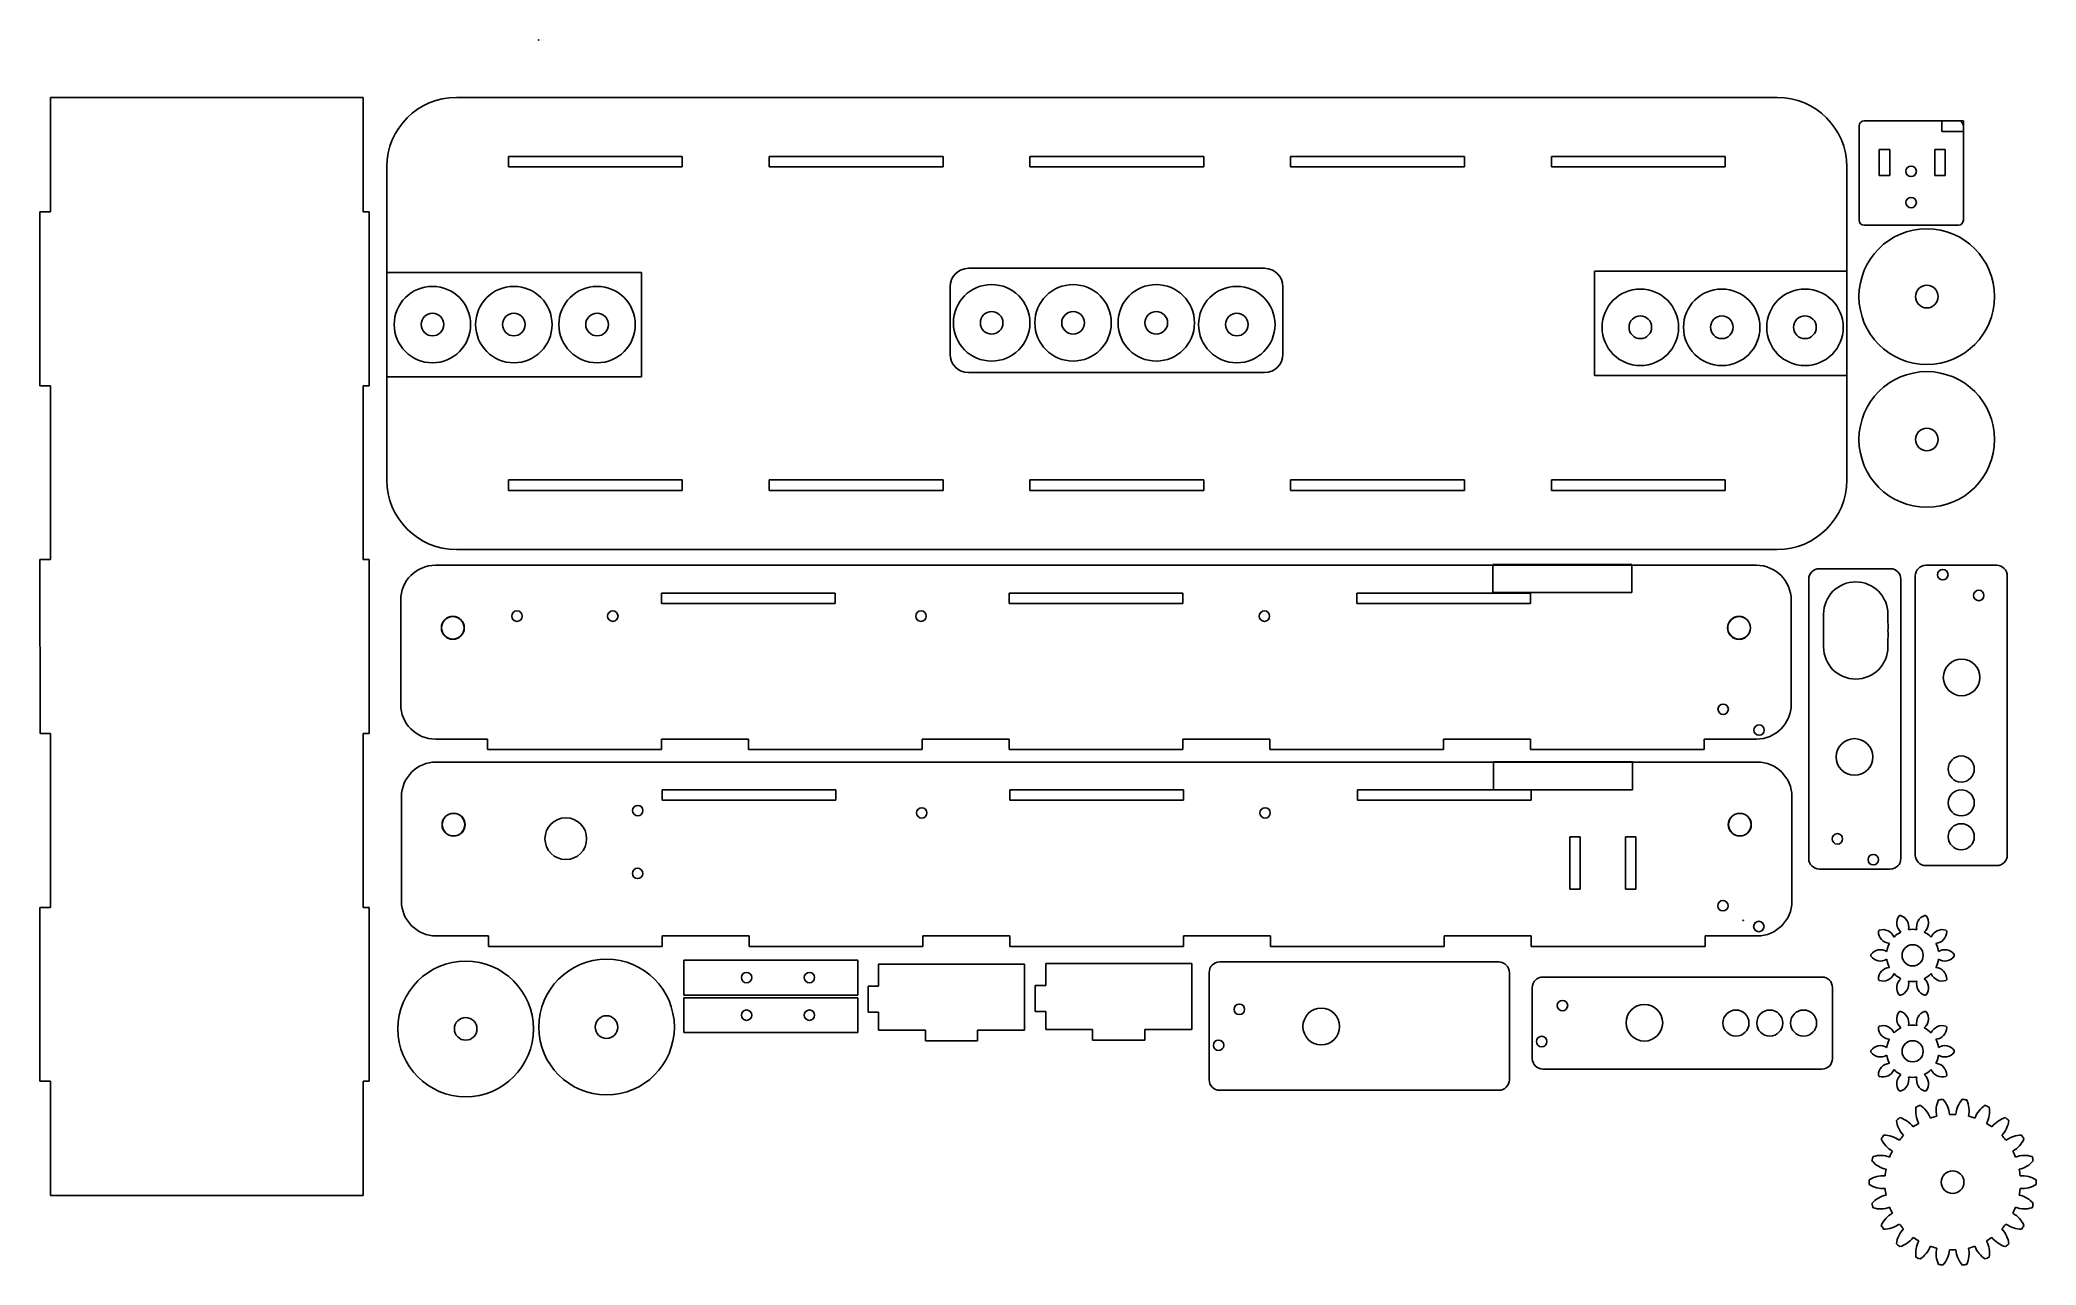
# Model space of a CAD drawing. Header units: millimetres. Extents: x -143 to 431, y -352 to 0.
import ezdxf

# ---------------------------------------------------------------- set-up
doc = ezdxf.new("R2010")
doc.units = ezdxf.units.MM
doc.header["$MEASUREMENT"] = 0
doc.layers.add('conv v1_Sketch1', color=7, linetype='Continuous')

msp = doc.modelspace()

# ---------------------------------------------------------------- linework, layer by layer
at = {"layer": 'conv v1_Sketch1'}
for p, q in [((-140.43, -16.57), (-140.43, -49.42)), ((-50.43, -16.57), (-140.43, -16.57)), ((-50.43, -49.42), (-50.43, -16.57)), ((356.35, -16.53), (-23.65, -16.53)), ((379.88, -51.85), (379.88, -24.71)), ((381.31, -23.28), (408.46, -23.28)), ((409.88, -23.28), (403.7, -23.28)), ((403.7, -23.28), (403.7, -26.28)), ((403.7, -26.28), (409.88, -26.28)), ((409.88, -26.28), (409.88, -23.28)), ((409.88, -24.71), (409.88, -51.85)), ((41.35, -33.53), (-8.65, -33.53)), ((-8.65, -33.53), (-8.65, -36.53)), ((41.35, -36.53), (41.35, -33.53)), ((116.35, -33.53), (66.35, -33.53)), ((66.35, -33.53), (66.35, -36.53)), ((116.35, -36.53), (116.35, -33.53)), ((191.35, -33.53), (141.35, -33.53)), ((141.35, -33.53), (141.35, -36.53)), ((191.35, -36.53), (191.35, -33.53)), ((266.35, -33.53), (216.35, -33.53)), ((216.35, -33.53), (216.35, -36.53)), ((266.35, -36.53), (266.35, -33.53)), ((291.35, -33.53), (291.35, -36.53)), ((341.35, -33.53), (291.35, -33.53)), ((341.35, -36.53), (341.35, -33.53)), ((385.68, -31.48), (388.68, -31.48)), ((385.68, -38.98), (385.68, -31.48)), ((388.68, -31.48), (388.68, -38.98)), ((401.65, -31.48), (404.65, -31.48)), ((401.65, -38.98), (401.65, -31.48)), ((404.65, -31.48), (404.65, -38.98)), ((-43.65, -36.53), (-43.65, -126.53)), ((-8.65, -36.53), (41.35, -36.53)), ((66.35, -36.53), (116.35, -36.53)), ((141.35, -36.53), (191.35, -36.53)), ((216.35, -36.53), (266.35, -36.53)), ((291.35, -36.53), (341.35, -36.53)), ((376.35, -126.53), (376.35, -36.53)), ((388.68, -38.98), (385.68, -38.98)), ((404.65, -38.98), (401.65, -38.98)), ((-143.43, -49.42), (-143.44, -99.42)), ((-140.43, -49.42), (-143.43, -49.42)), ((-48.72, -49.42), (-50.43, -49.42)), ((-48.72, -99.42), (-48.72, -49.42)), ((408.46, -53.28), (381.31, -53.28)), ((-43.62, -96.85), (-43.62, -66.85)), ((-43.62, -66.85), (29.58, -66.85)), ((29.58, -66.85), (29.58, -96.85)), ((123.67, -65.67), (208.84, -65.67)), ((303.79, -66.53), (376.35, -66.53)), ((303.79, -96.53), (303.79, -66.53)), ((376.35, -66.53), (376.35, -96.53)), ((118.38, -90.38), (118.38, -70.96)), ((214.13, -70.96), (214.13, -90.38)), ((29.58, -96.85), (-43.62, -96.85)), ((208.84, -95.67), (123.67, -95.67)), ((376.35, -96.53), (303.79, -96.53)), ((-143.44, -99.42), (-140.43, -99.42)), ((-140.43, -99.42), (-140.43, -149.42)), ((-50.43, -99.42), (-48.72, -99.42)), ((-50.43, -149.42), (-50.43, -99.42)), ((41.35, -126.53), (-8.65, -126.53)), ((-8.65, -126.53), (-8.65, -129.53)), ((-8.65, -129.53), (41.35, -129.53)), ((41.35, -129.53), (41.35, -126.53)), ((116.35, -126.53), (66.35, -126.53)), ((66.35, -126.53), (66.35, -129.53)), ((66.35, -129.53), (116.35, -129.53)), ((116.35, -129.53), (116.35, -126.53)), ((141.35, -126.53), (141.35, -129.53)), ((191.35, -126.53), (141.35, -126.53)), ((141.35, -129.53), (191.35, -129.53)), ((191.35, -129.53), (191.35, -126.53)), ((216.35, -126.53), (216.35, -129.53)), ((266.35, -126.53), (216.35, -126.53)), ((216.35, -129.53), (266.35, -129.53)), ((266.35, -129.53), (266.35, -126.53)), ((291.35, -126.53), (291.35, -129.53)), ((341.35, -126.53), (291.35, -126.53)), ((291.35, -129.53), (341.35, -129.53)), ((341.35, -129.53), (341.35, -126.53)), ((-23.65, -146.53), (356.35, -146.53)), ((-140.43, -149.42), (-143.43, -149.42)), ((-143.43, -149.42), (-143.4, -199.42)), ((-48.72, -149.42), (-50.43, -149.42)), ((-48.72, -199.42), (-48.72, -149.42)), ((350.35, -151.06), (-29.65, -151.06)), ((274.5, -158.93), (274.5, -150.82)), ((274.5, -150.82), (314.5, -150.82)), ((314.5, -150.82), (314.5, -158.93)), ((368.45, -152.05), (388.86, -152.05)), ((396.04, -234.39), (396.04, -154.09)), ((399.07, -151.05), (419.49, -151.05)), ((422.52, -154.09), (422.52, -234.39)), ((85.35, -159.06), (35.35, -159.06)), ((35.35, -159.06), (35.35, -162.06)), ((85.35, -162.06), (85.35, -159.06)), ((135.35, -159.06), (135.35, -162.06)), ((185.35, -159.06), (135.35, -159.06)), ((185.35, -162.06), (185.35, -159.06)), ((235.35, -159.06), (235.35, -162.06)), ((285.35, -159.06), (235.35, -159.06)), ((314.5, -158.93), (274.5, -158.93)), ((285.35, -162.06), (285.35, -159.06)), ((365.41, -235.39), (365.41, -155.09)), ((391.89, -155.09), (391.89, -235.39)), ((-39.65, -161.06), (-39.65, -191.06)), ((35.35, -162.06), (85.35, -162.06)), ((135.35, -162.06), (185.35, -162.06)), ((235.35, -162.06), (285.35, -162.06)), ((360.35, -191.06), (360.35, -161.06)), ((-143.4, -199.42), (-140.43, -199.42)), ((-140.43, -199.42), (-140.43, -249.42)), ((-50.43, -249.42), (-50.43, -199.42)), ((-50.43, -199.42), (-48.72, -199.42)), ((-29.65, -201.06), (-14.65, -201.06)), ((-14.65, -201.06), (-14.65, -204.06)), ((-14.65, -204.06), (35.35, -204.06)), ((35.35, -201.06), (60.35, -201.06)), ((35.35, -204.06), (35.35, -201.06)), ((60.35, -201.06), (60.35, -204.06)), ((60.35, -204.06), (110.35, -204.06)), ((110.35, -201.06), (135.35, -201.06)), ((110.35, -204.06), (110.35, -201.06)), ((135.35, -201.06), (135.35, -204.06)), ((135.35, -204.06), (185.35, -204.06)), ((185.35, -204.06), (185.35, -201.06)), ((185.35, -201.06), (210.35, -201.06)), ((210.35, -201.06), (210.35, -204.06)), ((210.35, -204.06), (260.35, -204.06)), ((260.35, -201.06), (285.35, -201.06)), ((260.35, -204.06), (260.35, -201.06)), ((285.35, -201.06), (285.35, -204.06)), ((285.35, -204.06), (335.35, -204.06)), ((335.35, -204.06), (335.35, -201.06)), ((335.35, -201.06), (350.35, -201.06)), ((350.56, -207.64), (-29.44, -207.64)), ((274.71, -207.55), (314.71, -207.55)), ((274.71, -215.65), (274.71, -207.55)), ((314.71, -207.55), (314.71, -215.65)), ((-39.44, -217.64), (-39.44, -247.64)), ((85.56, -215.64), (35.56, -215.64)), ((35.56, -215.64), (35.56, -218.64)), ((85.56, -218.64), (85.56, -215.64)), ((185.56, -215.64), (135.56, -215.64)), ((135.56, -215.64), (135.56, -218.64)), ((185.56, -218.64), (185.56, -215.64)), ((285.56, -215.64), (235.56, -215.64)), ((235.56, -215.64), (235.56, -218.64)), ((314.71, -215.65), (274.71, -215.65)), ((285.56, -218.64), (285.56, -215.64)), ((360.56, -247.64), (360.56, -217.64)), ((35.56, -218.64), (85.56, -218.64)), ((135.56, -218.64), (185.56, -218.64)), ((235.56, -218.64), (285.56, -218.64)), ((296.67, -229.15), (299.67, -229.15)), ((296.67, -244.15), (296.67, -229.15)), ((299.67, -229.15), (299.67, -244.15)), ((312.64, -229.15), (315.64, -229.15)), ((312.64, -244.15), (312.64, -229.15)), ((315.64, -229.15), (315.64, -244.15)), ((388.86, -238.42), (368.45, -238.42)), ((419.49, -237.42), (399.07, -237.42)), ((299.67, -244.15), (296.67, -244.15)), ((315.64, -244.15), (312.64, -244.15)), ((-143.44, -249.42), (-143.43, -299.42)), ((-140.43, -249.42), (-143.44, -249.42)), ((-48.72, -249.42), (-50.43, -249.42)), ((-48.72, -299.42), (-48.72, -249.42)), ((-29.44, -257.64), (-14.44, -257.64)), ((-14.44, -257.64), (-14.44, -260.64)), ((35.56, -257.64), (60.56, -257.64)), ((35.56, -260.64), (35.56, -257.64)), ((60.56, -257.64), (60.56, -260.64)), ((110.56, -257.64), (135.56, -257.64)), ((110.56, -260.64), (110.56, -257.64)), ((135.56, -257.64), (135.56, -260.64)), ((185.56, -257.64), (210.56, -257.64)), ((185.56, -260.64), (185.56, -257.64)), ((210.56, -257.64), (210.56, -260.64)), ((260.56, -257.64), (285.56, -257.64)), ((260.56, -260.64), (260.56, -257.64)), ((285.56, -257.64), (285.56, -260.64)), ((335.56, -260.64), (335.56, -257.64)), ((335.56, -257.64), (350.56, -257.64)), ((346.48, -253.23), (346.48, -253.14)), ((346.48, -253.14), (346.66, -253.14)), ((346.66, -253.23), (346.48, -253.23)), ((346.66, -253.14), (346.66, -253.23)), ((-14.44, -260.64), (35.56, -260.64)), ((60.56, -260.64), (110.56, -260.64)), ((135.56, -260.64), (185.56, -260.64)), ((210.56, -260.64), (260.56, -260.64)), ((285.56, -260.64), (335.56, -260.64)), ((41.81, -274.63), (41.81, -264.63)), ((41.81, -264.63), (91.81, -264.63)), ((91.81, -264.63), (91.81, -274.63)), ((97.79, -265.74), (97.79, -272.05)), ((139.79, -265.74), (97.79, -265.74)), ((139.79, -284.75), (139.79, -265.74)), ((187.89, -265.56), (145.89, -265.56)), ((145.89, -265.56), (145.89, -271.87)), ((187.89, -284.57), (187.89, -265.56)), ((192.91, -298.98), (192.91, -268.16)), ((195.94, -265.13), (276.25, -265.13)), ((279.28, -268.16), (279.28, -298.98)), ((288.9, -269.45), (369.2, -269.45)), ((91.81, -274.63), (41.81, -274.63)), ((41.81, -285.43), (41.81, -275.43)), ((41.81, -275.43), (91.81, -275.43)), ((91.81, -275.43), (91.81, -285.43)), ((94.79, -272.05), (94.79, -279.55)), ((97.79, -272.05), (94.79, -272.05)), ((145.89, -271.87), (142.89, -271.87)), ((142.89, -271.87), (142.89, -279.37)), ((285.86, -292.9), (285.86, -272.49)), ((372.23, -272.49), (372.23, -292.9)), ((94.79, -279.55), (97.79, -279.55)), ((97.79, -279.55), (97.79, -284.75)), ((142.89, -279.37), (145.89, -279.37)), ((145.89, -279.37), (145.89, -284.57)), ((91.81, -285.43), (41.81, -285.43)), ((97.79, -284.75), (111.28, -284.76)), ((111.28, -284.76), (111.28, -287.76)), ((126.28, -284.76), (139.79, -284.75)), ((126.28, -287.76), (126.28, -284.76)), ((145.89, -284.57), (159.38, -284.58)), ((159.38, -284.58), (159.38, -287.58)), ((174.38, -284.58), (187.89, -284.57)), ((174.38, -287.58), (174.38, -284.58)), ((111.28, -287.76), (126.28, -287.76)), ((159.38, -287.58), (174.38, -287.58)), ((369.2, -295.93), (288.9, -295.93)), ((-143.43, -299.42), (-140.43, -299.42)), ((-140.43, -299.42), (-140.43, -332.27)), ((-50.43, -299.42), (-48.72, -299.42)), ((-50.43, -332.27), (-50.43, -299.42)), ((276.25, -302.01), (195.94, -302.01)), ((-50.43, -332.27), (-140.43, -332.27))]:
    msp.add_line(p, q, dxfattribs=at)
for centre in [(395.28, -263.22), (395.28, -290.81)]:
    msp.add_circle(centre, 3.04, dxfattribs=at)
for points in [[(-23.65, -16.53), (-34.69, -16.53), (-43.65, -25.49), (-43.65, -36.53)], [(376.35, -36.53), (376.35, -25.49), (367.4, -16.53), (356.35, -16.53)], [(379.88, -24.71), (379.88, -23.92), (380.52, -23.28), (381.31, -23.28)], [(408.46, -23.28), (409.25, -23.28), (409.88, -23.92), (409.88, -24.71)], [(381.31, -53.28), (380.52, -53.28), (379.88, -52.64), (379.88, -51.85)], [(409.88, -51.85), (409.88, -52.64), (409.25, -53.28), (408.46, -53.28)], [(118.38, -70.96), (118.38, -68.03), (120.75, -65.67), (123.67, -65.67)], [(208.84, -65.67), (211.76, -65.67), (214.13, -68.03), (214.13, -70.96)], [(123.67, -95.67), (120.75, -95.67), (118.38, -93.3), (118.38, -90.38)], [(214.13, -90.38), (214.13, -93.3), (211.76, -95.67), (208.84, -95.67)], [(-43.65, -126.53), (-43.65, -137.58), (-34.69, -146.53), (-23.65, -146.53)], [(356.35, -146.53), (367.4, -146.53), (376.35, -137.58), (376.35, -126.53)], [(-29.65, -151.06), (-35.17, -151.06), (-39.65, -155.53), (-39.65, -161.06)], [(360.35, -161.06), (360.35, -155.53), (355.87, -151.06), (350.35, -151.06)], [(365.41, -155.09), (365.41, -153.41), (366.77, -152.05), (368.45, -152.05)], [(388.86, -152.05), (390.54, -152.05), (391.89, -153.41), (391.89, -155.09)], [(396.04, -154.09), (396.04, -152.41), (397.4, -151.05), (399.07, -151.05)], [(419.49, -151.05), (421.16, -151.05), (422.52, -152.41), (422.52, -154.09)], [(388.19, -169.86), (388.23, -168.31), (388.16, -166.81), (388.16, -165.08)], [(-39.65, -191.06), (-39.65, -196.58), (-35.17, -201.06), (-29.65, -201.06)], [(350.35, -201.06), (355.87, -201.06), (360.35, -196.58), (360.35, -191.06)], [(-29.44, -207.64), (-34.97, -207.64), (-39.44, -212.12), (-39.44, -217.64)], [(360.56, -217.64), (360.56, -212.12), (356.08, -207.64), (350.56, -207.64)], [(368.45, -238.42), (366.77, -238.42), (365.41, -237.06), (365.41, -235.39)], [(391.89, -235.39), (391.89, -237.06), (390.54, -238.42), (388.86, -238.42)], [(399.07, -237.42), (397.4, -237.42), (396.04, -236.06), (396.04, -234.39)], [(422.52, -234.39), (422.52, -236.06), (421.16, -237.42), (419.49, -237.42)], [(-39.44, -247.64), (-39.44, -253.17), (-34.97, -257.64), (-29.44, -257.64)], [(350.56, -257.64), (356.08, -257.64), (360.56, -253.17), (360.56, -247.64)], [(391.38, -251.88), (390.32, -253.33), (390.56, -255.35), (391.93, -256.51)], [(391.77, -251.75), (391.64, -251.79), (391.51, -251.83), (391.38, -251.88)], [(394.05, -255.83), (394.48, -254.08), (393.48, -252.3), (391.77, -251.75)], [(398.79, -251.75), (397.08, -252.3), (396.09, -254.08), (396.52, -255.83)], [(398.63, -256.51), (400.01, -255.35), (400.25, -253.33), (399.19, -251.88)], [(399.19, -251.88), (399.06, -251.83), (398.93, -251.79), (398.79, -251.75)], [(385.7, -256), (385.61, -256.11), (385.53, -256.23), (385.45, -256.34)], [(385.45, -256.34), (385.45, -258.14), (386.83, -259.63), (388.63, -259.77)], [(389.94, -257.96), (389.26, -256.3), (387.41, -255.44), (385.7, -256)], [(391.93, -256.51), (391.19, -256.88), (390.52, -257.37), (389.94, -257.96)], [(396.52, -255.83), (395.7, -255.69), (394.87, -255.69), (394.05, -255.83)], [(400.63, -257.96), (400.05, -257.37), (399.37, -256.88), (398.63, -256.51)], [(404.87, -256), (403.16, -255.44), (401.31, -256.3), (400.63, -257.96)], [(401.94, -259.77), (403.73, -259.63), (405.12, -258.14), (405.11, -256.34)], [(405.11, -256.34), (405.03, -256.23), (404.95, -256.11), (404.87, -256)], [(387.87, -262.11), (386.34, -261.16), (384.34, -261.56), (383.28, -263.02)], [(383.28, -263.02), (383.28, -263.16), (383.28, -263.29), (383.28, -263.43)], [(383.28, -263.43), (384.34, -264.89), (386.34, -265.28), (387.87, -264.34)], [(388.63, -259.77), (388.25, -260.5), (387.99, -261.29), (387.87, -262.11)], [(402.7, -262.11), (402.58, -261.29), (402.32, -260.5), (401.94, -259.77)], [(407.28, -263.02), (406.23, -261.56), (404.23, -261.16), (402.7, -262.11)], [(402.7, -264.34), (404.23, -265.28), (406.23, -264.89), (407.28, -263.43)], [(407.28, -263.43), (407.28, -263.29), (407.28, -263.16), (407.28, -263.02)], [(192.91, -268.16), (192.91, -266.49), (194.27, -265.13), (195.94, -265.13)], [(276.25, -265.13), (277.92, -265.13), (279.28, -266.49), (279.28, -268.16)], [(285.86, -272.49), (285.86, -270.81), (287.22, -269.45), (288.9, -269.45)], [(369.2, -269.45), (370.87, -269.45), (372.23, -270.81), (372.23, -272.49)], [(388.63, -266.68), (386.83, -266.82), (385.45, -268.31), (385.45, -270.11)], [(385.7, -270.44), (387.41, -271), (389.26, -270.15), (389.94, -268.48)], [(387.87, -264.34), (387.99, -265.16), (388.25, -265.95), (388.63, -266.68)], [(389.94, -268.48), (390.52, -269.07), (391.19, -269.56), (391.93, -269.93)], [(398.63, -269.93), (399.37, -269.56), (400.05, -269.07), (400.63, -268.48)], [(400.63, -268.48), (401.31, -270.15), (403.16, -271), (404.87, -270.44)], [(401.94, -266.68), (402.32, -265.95), (402.58, -265.16), (402.7, -264.34)], [(405.11, -270.11), (405.12, -268.31), (403.73, -266.82), (401.94, -266.68)], [(385.45, -270.11), (385.53, -270.22), (385.61, -270.33), (385.7, -270.44)], [(391.93, -269.93), (390.56, -271.1), (390.32, -273.12), (391.38, -274.57)], [(391.38, -274.57), (391.51, -274.62), (391.64, -274.66), (391.77, -274.7)], [(391.77, -274.7), (393.48, -274.15), (394.48, -272.37), (394.05, -270.62)], [(394.05, -270.62), (394.87, -270.76), (395.7, -270.76), (396.52, -270.62)], [(396.52, -270.62), (396.09, -272.37), (397.08, -274.15), (398.79, -274.7)], [(399.19, -274.57), (400.25, -273.12), (400.01, -271.1), (398.63, -269.93)], [(398.79, -274.7), (398.93, -274.66), (399.06, -274.62), (399.19, -274.57)], [(404.87, -270.44), (404.95, -270.33), (405.03, -270.22), (405.11, -270.11)], [(391.38, -279.46), (390.32, -280.92), (390.56, -282.94), (391.93, -284.1)], [(391.77, -279.34), (391.64, -279.38), (391.51, -279.42), (391.38, -279.46)], [(394.05, -283.41), (394.48, -281.67), (393.48, -279.89), (391.77, -279.34)], [(398.79, -279.34), (397.08, -279.89), (396.09, -281.67), (396.52, -283.41)], [(398.63, -284.1), (400.01, -282.94), (400.25, -280.92), (399.19, -279.46)], [(399.19, -279.46), (399.06, -279.42), (398.93, -279.38), (398.79, -279.34)], [(385.7, -283.59), (385.61, -283.7), (385.53, -283.81), (385.45, -283.93)], [(385.45, -283.93), (385.45, -285.72), (386.83, -287.22), (388.63, -287.35)], [(389.94, -285.55), (389.26, -283.89), (387.41, -283.03), (385.7, -283.59)], [(391.93, -284.1), (391.19, -284.47), (390.52, -284.96), (389.94, -285.55)], [(396.52, -283.41), (395.7, -283.28), (394.87, -283.28), (394.05, -283.41)], [(400.63, -285.55), (400.05, -284.96), (399.37, -284.47), (398.63, -284.1)], [(404.87, -283.59), (403.16, -283.03), (401.31, -283.89), (400.63, -285.55)], [(401.94, -287.35), (403.73, -287.22), (405.12, -285.72), (405.11, -283.93)], [(405.11, -283.93), (405.03, -283.81), (404.95, -283.7), (404.87, -283.59)], [(387.87, -289.7), (386.34, -288.75), (384.34, -289.15), (383.28, -290.6)], [(383.28, -290.6), (383.28, -290.74), (383.28, -290.88), (383.28, -291.02)], [(383.28, -291.02), (384.34, -292.48), (386.34, -292.87), (387.87, -291.92)], [(388.63, -287.35), (388.25, -288.09), (387.99, -288.88), (387.87, -289.7)], [(387.87, -291.92), (387.99, -292.74), (388.25, -293.54), (388.63, -294.27)], [(402.7, -289.7), (402.58, -288.88), (402.32, -288.09), (401.94, -287.35)], [(401.94, -294.27), (402.32, -293.54), (402.58, -292.74), (402.7, -291.92)], [(407.28, -290.6), (406.23, -289.15), (404.23, -288.75), (402.7, -289.7)], [(402.7, -291.92), (404.23, -292.87), (406.23, -292.48), (407.28, -291.02)], [(407.28, -291.02), (407.28, -290.88), (407.28, -290.74), (407.28, -290.6)], [(288.9, -295.93), (287.22, -295.93), (285.86, -294.58), (285.86, -292.9)], [(372.23, -292.9), (372.23, -294.58), (370.87, -295.93), (369.2, -295.93)], [(388.63, -294.27), (386.83, -294.4), (385.45, -295.9), (385.45, -297.7)], [(385.45, -297.7), (385.53, -297.81), (385.61, -297.92), (385.7, -298.03)], [(385.7, -298.03), (387.41, -298.59), (389.26, -297.74), (389.94, -296.07)], [(389.94, -296.07), (390.52, -296.66), (391.19, -297.15), (391.93, -297.52)], [(391.93, -297.52), (390.56, -298.68), (390.32, -300.71), (391.38, -302.16)], [(391.77, -302.29), (393.48, -301.74), (394.48, -299.96), (394.05, -298.21)], [(394.05, -298.21), (394.87, -298.35), (395.7, -298.35), (396.52, -298.21)], [(396.52, -298.21), (396.09, -299.96), (397.08, -301.74), (398.79, -302.29)], [(398.63, -297.52), (399.37, -297.15), (400.05, -296.66), (400.63, -296.07)], [(399.19, -302.16), (400.25, -300.71), (400.01, -298.68), (398.63, -297.52)], [(400.63, -296.07), (401.31, -297.74), (403.16, -298.59), (404.87, -298.03)], [(405.11, -297.7), (405.12, -295.9), (403.73, -294.4), (401.94, -294.27)], [(404.87, -298.03), (404.95, -297.92), (405.03, -297.81), (405.11, -297.7)], [(195.94, -302.01), (194.27, -302.01), (192.91, -300.66), (192.91, -298.98)], [(279.28, -298.98), (279.28, -300.66), (277.92, -302.01), (276.25, -302.01)], [(391.38, -302.16), (391.51, -302.2), (391.64, -302.25), (391.77, -302.29)], [(398.79, -302.29), (398.93, -302.25), (399.06, -302.2), (399.19, -302.16)], [(391.56, -309.89), (391.23, -310.16), (390.91, -310.44), (390.6, -310.73)], [(395.47, -312.56), (394.49, -311.28), (393.12, -310.34), (391.56, -309.89)], [(396.25, -306.88), (396.01, -308.49), (396.29, -310.12), (397.05, -311.55)], [(397.41, -306.35), (397.01, -306.52), (396.63, -306.7), (396.25, -306.88)], [(400.4, -310.02), (399.83, -308.51), (398.77, -307.22), (397.41, -306.35)], [(402.21, -309.49), (401.6, -309.64), (401, -309.81), (400.4, -310.02)], [(402.75, -304.79), (402.07, -306.25), (401.88, -307.9), (402.21, -309.49)], [(404.01, -304.6), (403.59, -304.65), (403.17, -304.71), (402.75, -304.79)], [(405.85, -308.97), (405.72, -307.35), (405.08, -305.82), (404.01, -304.6)], [(407.73, -308.97), (407.11, -308.93), (406.48, -308.93), (405.85, -308.97)], [(409.58, -304.6), (408.51, -305.82), (407.86, -307.35), (407.73, -308.97)], [(410.84, -304.79), (410.42, -304.71), (410, -304.65), (409.58, -304.6)], [(411.38, -309.49), (411.71, -307.9), (411.52, -306.25), (410.84, -304.79)], [(413.18, -310.02), (412.59, -309.81), (411.99, -309.64), (411.38, -309.49)], [(416.18, -306.35), (414.81, -307.22), (413.76, -308.51), (413.18, -310.02)], [(417.34, -306.88), (416.96, -306.7), (416.57, -306.52), (416.18, -306.35)], [(416.53, -311.55), (417.3, -310.12), (417.58, -308.49), (417.34, -306.88)], [(422.02, -309.89), (420.47, -310.34), (419.09, -311.28), (418.11, -312.56)], [(422.98, -310.73), (422.67, -310.44), (422.35, -310.16), (422.02, -309.89)], [(386.95, -314.94), (386.71, -315.29), (386.49, -315.64), (386.27, -316.01)], [(391.46, -316.4), (390.15, -315.44), (388.57, -314.93), (386.95, -314.94)], [(390.6, -310.73), (390.82, -312.33), (391.55, -313.82), (392.69, -314.98)], [(392.69, -314.98), (392.25, -315.43), (391.84, -315.9), (391.46, -316.4)], [(397.05, -311.55), (396.51, -311.86), (395.98, -312.2), (395.47, -312.56)], [(418.11, -312.56), (417.6, -312.2), (417.08, -311.86), (416.53, -311.55)], [(420.9, -314.98), (422.03, -313.82), (422.76, -312.33), (422.98, -310.73)], [(422.13, -316.4), (421.74, -315.9), (421.33, -315.43), (420.9, -314.98)], [(426.63, -314.94), (425.01, -314.93), (423.43, -315.44), (422.13, -316.4)], [(427.32, -316.01), (427.1, -315.64), (426.87, -315.29), (426.63, -314.94)], [(383.95, -321.07), (383.82, -321.48), (383.7, -321.88), (383.59, -322.29)], [(388.69, -321.21), (387.16, -320.65), (385.5, -320.61), (383.95, -321.07)], [(386.27, -316.01), (386.93, -317.48), (388.05, -318.71), (389.47, -319.5)], [(389.47, -319.5), (389.18, -320.05), (388.92, -320.62), (388.69, -321.21)], [(424.12, -319.5), (425.53, -318.71), (426.66, -317.48), (427.32, -316.01)], [(424.9, -321.21), (424.67, -320.62), (424.41, -320.05), (424.12, -319.5)], [(429.63, -321.07), (428.08, -320.61), (426.42, -320.65), (424.9, -321.21)], [(429.99, -322.29), (429.88, -321.88), (429.76, -321.48), (429.63, -321.07)], [(387.38, -326.6), (385.76, -326.5), (384.16, -326.92), (382.8, -327.81)], [(383.59, -322.29), (384.65, -323.53), (386.07, -324.38), (387.65, -324.74)], [(387.65, -324.74), (387.53, -325.36), (387.44, -325.98), (387.38, -326.6)], [(425.94, -324.74), (427.52, -324.38), (428.94, -323.53), (429.99, -322.29)], [(426.21, -326.6), (426.15, -325.98), (426.06, -325.36), (425.94, -324.74)], [(430.78, -327.81), (429.43, -326.92), (427.82, -326.5), (426.21, -326.6)], [(382.8, -327.81), (382.79, -328.23), (382.79, -328.65), (382.8, -329.08)], [(382.8, -329.08), (384.16, -329.96), (385.76, -330.39), (387.38, -330.29)], [(387.65, -332.14), (386.07, -332.5), (384.65, -333.36), (383.59, -334.59)], [(387.38, -330.29), (387.44, -330.91), (387.53, -331.53), (387.65, -332.14)], [(425.94, -332.14), (426.06, -331.53), (426.15, -330.91), (426.21, -330.29)], [(429.99, -334.59), (428.94, -333.36), (427.52, -332.5), (425.94, -332.14)], [(426.21, -330.29), (427.82, -330.39), (429.43, -329.96), (430.78, -329.08)], [(430.78, -329.08), (430.8, -328.65), (430.8, -328.23), (430.78, -327.81)], [(383.59, -334.59), (383.7, -335), (383.82, -335.41), (383.95, -335.81)], [(383.95, -335.81), (385.5, -336.28), (387.16, -336.23), (388.69, -335.68)], [(389.47, -337.39), (388.05, -338.18), (386.93, -339.4), (386.27, -340.88)], [(388.69, -335.68), (388.92, -336.26), (389.18, -336.83), (389.47, -337.39)], [(424.12, -337.39), (424.41, -336.83), (424.67, -336.26), (424.9, -335.68)], [(427.32, -340.88), (426.66, -339.4), (425.53, -338.18), (424.12, -337.39)], [(424.9, -335.68), (426.42, -336.23), (428.08, -336.28), (429.63, -335.81)], [(429.63, -335.81), (429.76, -335.41), (429.88, -335), (429.99, -334.59)], [(386.27, -340.88), (386.49, -341.24), (386.71, -341.6), (386.95, -341.95)], [(386.95, -341.95), (388.57, -341.96), (390.15, -341.45), (391.46, -340.49)], [(392.69, -341.91), (391.55, -343.06), (390.82, -344.55), (390.6, -346.16)], [(391.46, -340.49), (391.84, -340.98), (392.25, -341.45), (392.69, -341.91)], [(391.56, -346.99), (393.12, -346.55), (394.49, -345.61), (395.47, -344.32)], [(395.47, -344.32), (395.98, -344.68), (396.51, -345.02), (397.05, -345.34)], [(416.53, -345.34), (417.08, -345.02), (417.6, -344.68), (418.11, -344.32)], [(418.11, -344.32), (419.09, -345.61), (420.47, -346.55), (422.02, -346.99)], [(420.9, -341.91), (421.33, -341.45), (421.74, -340.98), (422.13, -340.49)], [(422.98, -346.16), (422.76, -344.55), (422.03, -343.06), (420.9, -341.91)], [(422.13, -340.49), (423.43, -341.45), (425.01, -341.96), (426.63, -341.95)], [(426.63, -341.95), (426.87, -341.6), (427.1, -341.24), (427.32, -340.88)], [(390.6, -346.16), (390.91, -346.44), (391.23, -346.72), (391.56, -346.99)], [(397.05, -345.34), (396.29, -346.76), (396.01, -348.4), (396.25, -350)], [(396.25, -350), (396.63, -350.19), (397.01, -350.36), (397.41, -350.53)], [(397.41, -350.53), (398.77, -349.66), (399.83, -348.38), (400.4, -346.87)], [(400.4, -346.87), (401, -347.07), (401.6, -347.25), (402.21, -347.4)], [(402.21, -347.4), (401.88, -348.98), (402.07, -350.63), (402.75, -352.1)], [(404.01, -352.28), (405.08, -351.06), (405.72, -349.53), (405.85, -347.92)], [(405.85, -347.92), (406.48, -347.95), (407.11, -347.95), (407.73, -347.92)], [(407.73, -347.92), (407.86, -349.53), (408.51, -351.06), (409.58, -352.28)], [(410.84, -352.1), (411.52, -350.63), (411.71, -348.98), (411.38, -347.4)], [(411.38, -347.4), (411.99, -347.25), (412.59, -347.07), (413.18, -346.87)], [(413.18, -346.87), (413.76, -348.38), (414.81, -349.66), (416.18, -350.53)], [(416.18, -350.53), (416.57, -350.36), (416.96, -350.19), (417.34, -350)], [(417.34, -350), (417.58, -348.4), (417.3, -346.76), (416.53, -345.34)], [(422.02, -346.99), (422.35, -346.72), (422.67, -346.44), (422.98, -346.16)], [(402.75, -352.1), (403.17, -352.17), (403.59, -352.23), (404.01, -352.28)], [(409.58, -352.28), (410, -352.23), (410.42, -352.17), (410.84, -352.1)]]:
    msp.add_open_spline(points, degree=3, dxfattribs=at)
for points, knots in [([(396.35, -37.78), (396.35, -38.61), (395.68, -39.28), (394.85, -39.28), (394.02, -39.28), (393.35, -38.61), (393.35, -37.78), (393.35, -36.96), (394.02, -36.28), (394.85, -36.28), (395.68, -36.28), (396.35, -36.96), (396.35, -37.78)], [0, 0, 0, 0, 1, 1, 1, 2, 2, 2, 3, 3, 3, 4, 4, 4, 4]), ([(396.35, -46.77), (396.35, -47.6), (395.68, -48.27), (394.85, -48.27), (394.02, -48.27), (393.35, -47.6), (393.35, -46.77), (393.35, -45.95), (394.02, -45.27), (394.85, -45.27), (395.68, -45.27), (396.35, -45.95), (396.35, -46.77)], [0, 0, 0, 0, 1, 1, 1, 2, 2, 2, 3, 3, 3, 4, 4, 4, 4]), ([(379.85, -73.81), (379.85, -63.04), (388.58, -54.31), (410.12, -54.31), (418.85, -63.04), (418.85, -73.81), (418.85, -84.58), (410.12, -93.31), (388.58, -93.31), (379.85, -84.58), (379.85, -73.81)], [0, 0, 0, 0, 1, 1, 2, 2, 2, 3, 3, 4, 4, 4, 4]), ([(-41.53, -81.85), (-41.53, -75.78), (-36.6, -70.85), (-30.53, -70.85), (-24.45, -70.85), (-19.53, -75.78), (-19.53, -81.85), (-19.53, -87.93), (-24.45, -92.85), (-30.53, -92.85), (-36.6, -92.85), (-41.53, -87.93), (-41.53, -81.85)], [0, 0, 0, 0, 1, 1, 1, 2, 2, 2, 3, 3, 3, 4, 4, 4, 4]), ([(-18.1, -81.85), (-18.1, -75.78), (-13.18, -70.85), (-7.1, -70.85), (-1.03, -70.85), (3.9, -75.78), (3.9, -81.85), (3.9, -87.93), (-1.03, -92.85), (-7.1, -92.85), (-13.18, -92.85), (-18.1, -87.93), (-18.1, -81.85)], [0, 0, 0, 0, 1, 1, 1, 2, 2, 2, 3, 3, 3, 4, 4, 4, 4]), ([(5.83, -81.85), (5.83, -75.78), (10.76, -70.85), (16.83, -70.85), (22.91, -70.85), (27.83, -75.78), (27.83, -81.85), (27.83, -87.93), (22.91, -92.85), (16.83, -92.85), (10.76, -92.85), (5.83, -87.93), (5.83, -81.85)], [0, 0, 0, 0, 1, 1, 1, 2, 2, 2, 3, 3, 3, 4, 4, 4, 4]), ([(119.34, -81.34), (119.34, -75.26), (124.27, -70.34), (130.34, -70.34), (136.42, -70.34), (141.34, -75.26), (141.34, -81.34), (141.34, -87.42), (136.42, -92.34), (130.34, -92.34), (124.27, -92.34), (119.34, -87.42), (119.34, -81.34)], [0, 0, 0, 0, 1, 1, 1, 2, 2, 2, 3, 3, 3, 4, 4, 4, 4]), ([(142.76, -81.34), (142.76, -75.26), (147.69, -70.34), (153.76, -70.34), (159.84, -70.34), (164.76, -75.26), (164.76, -81.34), (164.76, -87.42), (159.84, -92.34), (153.76, -92.34), (147.69, -92.34), (142.76, -87.42), (142.76, -81.34)], [0, 0, 0, 0, 1, 1, 1, 2, 2, 2, 3, 3, 3, 4, 4, 4, 4]), ([(166.7, -81.34), (166.7, -75.26), (171.63, -70.34), (177.7, -70.34), (183.78, -70.34), (188.7, -75.26), (188.7, -81.34), (188.7, -87.42), (183.78, -92.34), (177.7, -92.34), (171.63, -92.34), (166.7, -87.42), (166.7, -81.34)], [0, 0, 0, 0, 1, 1, 1, 2, 2, 2, 3, 3, 3, 4, 4, 4, 4]), ([(189.87, -81.85), (189.87, -75.78), (194.79, -70.85), (200.87, -70.85), (206.94, -70.85), (211.87, -75.78), (211.87, -81.85), (211.87, -87.93), (206.94, -92.85), (200.87, -92.85), (194.79, -92.85), (189.87, -87.93), (189.87, -81.85)], [0, 0, 0, 0, 1, 1, 1, 2, 2, 2, 3, 3, 3, 4, 4, 4, 4]), ([(305.95, -82.63), (305.95, -76.55), (310.88, -71.63), (316.95, -71.63), (323.03, -71.63), (327.95, -76.55), (327.95, -82.63), (327.95, -88.7), (323.03, -93.63), (316.95, -93.63), (310.88, -93.63), (305.95, -88.7), (305.95, -82.63)], [0, 0, 0, 0, 1, 1, 1, 2, 2, 2, 3, 3, 3, 4, 4, 4, 4]), ([(329.37, -82.63), (329.37, -76.55), (334.3, -71.63), (346.45, -71.63), (351.37, -76.55), (351.37, -82.63), (351.37, -88.7), (346.45, -93.63), (334.3, -93.63), (329.37, -88.7), (329.37, -82.63)], [0, 0, 0, 0, 1, 1, 2, 2, 2, 3, 3, 4, 4, 4, 4]), ([(353.31, -82.63), (353.31, -76.55), (358.24, -71.63), (364.31, -71.63), (370.39, -71.63), (375.31, -76.55), (375.31, -82.63), (375.31, -88.7), (370.39, -93.63), (364.31, -93.63), (358.24, -93.63), (353.31, -88.7), (353.31, -82.63)], [0, 0, 0, 0, 1, 1, 1, 2, 2, 2, 3, 3, 3, 4, 4, 4, 4]), ([(396.1, -73.81), (396.1, -72.01), (397.56, -70.56), (399.35, -70.56), (401.15, -70.56), (402.6, -72.01), (402.6, -75.6), (401.15, -77.06), (399.35, -77.06), (397.56, -77.06), (396.1, -75.6), (396.1, -73.81)], [0, 0, 0, 0, 1, 1, 1, 2, 2, 3, 3, 3, 4, 4, 4, 4]), ([(-33.78, -81.85), (-33.78, -80.06), (-32.32, -78.6), (-28.73, -78.6), (-27.28, -80.06), (-27.28, -83.65), (-28.73, -85.1), (-32.32, -85.1), (-33.78, -83.65), (-33.78, -81.85)], [0, 0, 0, 0, 1, 1, 2, 2, 3, 3, 4, 4, 4, 4]), ([(-10.35, -81.85), (-10.35, -80.06), (-8.9, -78.6), (-5.31, -78.6), (-3.85, -80.06), (-3.85, -83.65), (-5.31, -85.1), (-8.9, -85.1), (-10.35, -83.65), (-10.35, -81.85)], [0, 0, 0, 0, 1, 1, 2, 2, 3, 3, 4, 4, 4, 4]), ([(13.58, -81.85), (13.58, -80.06), (15.04, -78.6), (18.63, -78.6), (20.08, -80.06), (20.08, -83.65), (18.63, -85.1), (15.04, -85.1), (13.58, -83.65), (13.58, -81.85)], [0, 0, 0, 0, 1, 1, 2, 2, 3, 3, 4, 4, 4, 4]), ([(127.09, -81.34), (127.09, -79.54), (128.55, -78.09), (132.14, -78.09), (133.59, -79.54), (133.59, -83.13), (132.14, -84.59), (128.55, -84.59), (127.09, -83.13), (127.09, -81.34)], [0, 0, 0, 0, 1, 1, 2, 2, 3, 3, 4, 4, 4, 4]), ([(150.51, -81.34), (150.51, -79.54), (151.97, -78.09), (155.56, -78.09), (157.01, -79.54), (157.01, -83.13), (155.56, -84.59), (151.97, -84.59), (150.51, -83.13), (150.51, -81.34)], [0, 0, 0, 0, 1, 1, 2, 2, 3, 3, 4, 4, 4, 4]), ([(174.45, -81.34), (174.45, -79.54), (175.91, -78.09), (179.5, -78.09), (180.95, -79.54), (180.95, -83.13), (179.5, -84.59), (175.91, -84.59), (174.45, -83.13), (174.45, -81.34)], [0, 0, 0, 0, 1, 1, 2, 2, 3, 3, 4, 4, 4, 4]), ([(197.62, -81.85), (197.62, -80.06), (199.07, -78.6), (202.66, -78.6), (204.12, -80.06), (204.12, -83.65), (202.66, -85.1), (199.07, -85.1), (197.62, -83.65), (197.62, -81.85)], [0, 0, 0, 0, 1, 1, 2, 2, 3, 3, 4, 4, 4, 4]), ([(313.7, -82.63), (313.7, -80.83), (315.16, -79.38), (318.75, -79.38), (320.2, -80.83), (320.2, -84.42), (318.75, -85.88), (315.16, -85.88), (313.7, -84.42), (313.7, -82.63)], [0, 0, 0, 0, 1, 1, 2, 2, 3, 3, 4, 4, 4, 4]), ([(337.12, -82.63), (337.12, -80.83), (338.58, -79.38), (342.17, -79.38), (343.62, -80.83), (343.62, -84.42), (342.17, -85.88), (338.58, -85.88), (337.12, -84.42), (337.12, -82.63)], [0, 0, 0, 0, 1, 1, 2, 2, 3, 3, 4, 4, 4, 4]), ([(361.06, -82.63), (361.06, -80.83), (362.52, -79.38), (366.11, -79.38), (367.56, -80.83), (367.56, -84.42), (366.11, -85.88), (362.52, -85.88), (361.06, -84.42), (361.06, -82.63)], [0, 0, 0, 0, 1, 1, 2, 2, 3, 3, 4, 4, 4, 4]), ([(379.85, -114.88), (379.85, -104.11), (388.58, -95.38), (410.12, -95.38), (418.85, -104.11), (418.85, -114.88), (418.85, -125.65), (410.12, -134.38), (388.58, -134.38), (379.85, -125.65), (379.85, -114.88)], [0, 0, 0, 0, 1, 1, 2, 2, 2, 3, 3, 4, 4, 4, 4]), ([(396.1, -114.88), (396.1, -113.08), (397.56, -111.63), (399.35, -111.63), (401.15, -111.63), (402.6, -113.08), (402.6, -116.67), (401.15, -118.13), (399.35, -118.13), (397.56, -118.13), (396.1, -116.67), (396.1, -114.88)], [0, 0, 0, 0, 1, 1, 1, 2, 2, 3, 3, 3, 4, 4, 4, 4]), ([(402.46, -153.76), (402.46, -152.93), (403.13, -152.26), (403.96, -152.26), (404.79, -152.26), (405.46, -152.93), (405.46, -153.76), (405.46, -154.59), (404.79, -155.26), (403.96, -155.26), (403.13, -155.26), (402.46, -154.59), (402.46, -153.76)], [0, 0, 0, 0, 1, 1, 1, 2, 2, 2, 3, 3, 3, 4, 4, 4, 4]), ([(388.16, -165.08), (388.16, -159.98), (384.02, -155.83), (378.91, -155.83), (373.8, -155.83), (369.66, -159.98), (369.66, -165.08), (369.66, -166.81), (369.61, -167.1), (369.64, -169.83)], [0, 0, 0, 0, 1, 1, 1, 2, 2, 2, 3, 3, 3, 3]), ([(412.8, -159.74), (412.8, -158.91), (413.48, -158.24), (414.3, -158.24), (415.13, -158.24), (415.8, -158.91), (415.8, -159.74), (415.8, -160.57), (415.13, -161.24), (414.3, -161.24), (413.48, -161.24), (412.8, -160.57), (412.8, -159.74)], [0, 0, 0, 0, 1, 1, 1, 2, 2, 2, 3, 3, 3, 4, 4, 4, 4]), ([(-21.36, -169.05), (-21.36, -170.88), (-22.83, -172.35), (-24.66, -172.35), (-26.48, -172.35), (-27.96, -170.88), (-27.96, -169.05), (-27.96, -167.23), (-26.48, -165.75), (-24.66, -165.75), (-22.83, -165.75), (-21.36, -167.23), (-21.36, -169.05)], [0, 0, 0, 0, 1, 1, 1, 2, 2, 2, 3, 3, 3, 4, 4, 4, 4]), ([(-27.9, -169.06), (-27.9, -167.26), (-26.45, -165.81), (-24.65, -165.81), (-22.86, -165.81), (-21.4, -167.26), (-21.4, -170.85), (-22.86, -172.31), (-24.65, -172.31), (-26.45, -172.31), (-27.9, -170.85), (-27.9, -169.06)], [0, 0, 0, 0, 1, 1, 1, 2, 2, 3, 3, 3, 4, 4, 4, 4]), ([(-4.7, -165.68), (-4.7, -166.51), (-5.38, -167.18), (-6.2, -167.18), (-7.03, -167.18), (-7.7, -166.51), (-7.7, -165.68), (-7.7, -164.85), (-7.03, -164.18), (-6.2, -164.18), (-5.38, -164.18), (-4.7, -164.85), (-4.7, -165.68)], [0, 0, 0, 0, 1, 1, 1, 2, 2, 2, 3, 3, 3, 4, 4, 4, 4]), ([(22.86, -165.68), (22.86, -166.51), (22.19, -167.18), (21.36, -167.18), (20.53, -167.18), (19.86, -166.51), (19.86, -165.68), (19.86, -164.85), (20.53, -164.18), (21.36, -164.18), (22.19, -164.18), (22.86, -164.85), (22.86, -165.68)], [0, 0, 0, 0, 1, 1, 1, 2, 2, 2, 3, 3, 3, 4, 4, 4, 4]), ([(111.52, -165.68), (111.52, -166.51), (110.85, -167.18), (110.02, -167.18), (109.19, -167.18), (108.52, -166.51), (108.52, -165.68), (108.52, -164.85), (109.19, -164.18), (110.02, -164.18), (110.85, -164.18), (111.52, -164.85), (111.52, -165.68)], [0, 0, 0, 0, 1, 1, 1, 2, 2, 2, 3, 3, 3, 4, 4, 4, 4]), ([(210.3, -165.68), (210.3, -166.51), (209.63, -167.18), (208.8, -167.18), (207.97, -167.18), (207.3, -166.51), (207.3, -165.68), (207.3, -164.85), (207.97, -164.18), (208.8, -164.18), (209.63, -164.18), (210.3, -164.85), (210.3, -165.68)], [0, 0, 0, 0, 1, 1, 1, 2, 2, 2, 3, 3, 3, 4, 4, 4, 4]), ([(348.65, -169.06), (348.65, -170.88), (347.18, -172.36), (345.35, -172.36), (343.53, -172.36), (342.05, -170.88), (342.05, -169.06), (342.05, -167.23), (343.53, -165.76), (345.35, -165.76), (347.18, -165.76), (348.65, -167.23), (348.65, -169.06)], [0, 0, 0, 0, 1, 1, 1, 2, 2, 2, 3, 3, 3, 4, 4, 4, 4]), ([(342.1, -169.06), (342.1, -167.26), (343.55, -165.81), (345.35, -165.81), (347.14, -165.81), (348.6, -167.26), (348.6, -170.85), (347.14, -172.31), (345.35, -172.31), (343.55, -172.31), (342.1, -170.85), (342.1, -169.06)], [0, 0, 0, 0, 1, 1, 1, 2, 2, 3, 3, 3, 4, 4, 4, 4]), ([(369.64, -169.83), (369.59, -171.76), (369.66, -172.81), (369.66, -174.54), (369.66, -179.65), (373.8, -183.79), (378.91, -183.79), (384.02, -183.79), (388.16, -179.65), (388.16, -174.54), (388.16, -172.81), (388.23, -171.58), (388.19, -169.86)], [3, 3, 3, 3, 4, 4, 4, 5, 5, 5, 6, 6, 6, 7, 7, 7, 7]), ([(404.11, -183.3), (404.11, -180.39), (406.47, -178.03), (409.38, -178.03), (412.29, -178.03), (414.65, -180.39), (414.65, -183.3), (414.65, -186.21), (412.29, -188.57), (409.38, -188.57), (406.47, -188.57), (404.11, -186.21), (404.11, -183.3)], [0, 0, 0, 0, 1, 1, 1, 2, 2, 2, 3, 3, 3, 4, 4, 4, 4]), ([(342.28, -192.47), (342.28, -193.3), (341.61, -193.97), (340.78, -193.97), (339.95, -193.97), (339.28, -193.3), (339.28, -192.47), (339.28, -191.64), (339.95, -190.97), (340.78, -190.97), (341.61, -190.97), (342.28, -191.64), (342.28, -192.47)], [0, 0, 0, 0, 1, 1, 1, 2, 2, 2, 3, 3, 3, 4, 4, 4, 4]), ([(352.62, -198.45), (352.62, -199.28), (351.95, -199.95), (351.12, -199.95), (350.29, -199.95), (349.62, -199.28), (349.62, -198.45), (349.62, -197.62), (350.29, -196.95), (351.12, -196.95), (351.95, -196.95), (352.62, -197.62), (352.62, -198.45)], [0, 0, 0, 0, 1, 1, 1, 2, 2, 2, 3, 3, 3, 4, 4, 4, 4]), ([(383.83, -206.18), (383.83, -209.09), (381.47, -211.45), (378.56, -211.45), (375.65, -211.45), (373.29, -209.09), (373.29, -206.18), (373.29, -203.27), (375.65, -200.91), (378.56, -200.91), (381.47, -200.91), (383.83, -203.27), (383.83, -206.18)], [0, 0, 0, 0, 1, 1, 1, 2, 2, 2, 3, 3, 3, 4, 4, 4, 4]), ([(405.53, -209.65), (405.53, -207.58), (407.21, -205.9), (409.28, -205.9), (411.35, -205.9), (413.03, -207.58), (413.03, -209.65), (413.03, -211.72), (411.35, -213.4), (409.28, -213.4), (407.21, -213.4), (405.53, -211.72), (405.53, -209.65)], [0, 0, 0, 0, 1, 1, 1, 2, 2, 2, 3, 3, 3, 4, 4, 4, 4]), ([(405.53, -219.38), (405.53, -217.31), (407.21, -215.63), (409.28, -215.63), (411.35, -215.63), (413.03, -217.31), (413.03, -219.38), (413.03, -221.45), (411.35, -223.13), (409.28, -223.13), (407.21, -223.13), (405.53, -221.45), (405.53, -219.38)], [0, 0, 0, 0, 1, 1, 1, 2, 2, 2, 3, 3, 3, 4, 4, 4, 4]), ([(-21.15, -225.64), (-21.15, -227.46), (-22.62, -228.94), (-24.45, -228.94), (-26.27, -228.94), (-27.75, -227.46), (-27.75, -225.64), (-27.75, -223.82), (-26.27, -222.34), (-24.45, -222.34), (-22.62, -222.34), (-21.15, -223.82), (-21.15, -225.64)], [0, 0, 0, 0, 1, 1, 1, 2, 2, 2, 3, 3, 3, 4, 4, 4, 4]), ([(-27.69, -225.64), (-27.69, -223.85), (-26.24, -222.39), (-24.44, -222.39), (-22.65, -222.39), (-21.19, -223.85), (-21.19, -227.44), (-22.65, -228.89), (-24.44, -228.89), (-26.24, -228.89), (-27.69, -227.44), (-27.69, -225.64)], [0, 0, 0, 0, 1, 1, 1, 2, 2, 3, 3, 3, 4, 4, 4, 4]), ([(13.84, -229.69), (13.84, -233), (11.15, -235.69), (7.84, -235.69), (4.53, -235.69), (1.84, -233), (1.84, -229.69), (1.84, -226.38), (4.53, -223.69), (7.84, -223.69), (11.15, -223.69), (13.84, -226.38), (13.84, -229.69)], [0, 0, 0, 0, 1, 1, 1, 2, 2, 2, 3, 3, 3, 4, 4, 4, 4]), ([(30.03, -221.6), (30.03, -222.43), (29.35, -223.1), (28.53, -223.1), (27.7, -223.1), (27.03, -222.43), (27.03, -221.6), (27.03, -220.77), (27.7, -220.1), (28.53, -220.1), (29.35, -220.1), (30.03, -220.77), (30.03, -221.6)], [0, 0, 0, 0, 1, 1, 1, 2, 2, 2, 3, 3, 3, 4, 4, 4, 4]), ([(111.73, -222.26), (111.73, -223.09), (111.05, -223.77), (110.23, -223.77), (109.4, -223.77), (108.73, -223.09), (108.73, -222.26), (108.73, -221.44), (109.4, -220.77), (110.23, -220.77), (111.05, -220.77), (111.73, -221.44), (111.73, -222.26)], [0, 0, 0, 0, 1, 1, 1, 2, 2, 2, 3, 3, 3, 4, 4, 4, 4]), ([(210.51, -222.26), (210.51, -223.09), (209.83, -223.77), (209.01, -223.77), (208.18, -223.77), (207.51, -223.09), (207.51, -222.26), (207.51, -221.44), (208.18, -220.77), (209.01, -220.77), (209.83, -220.77), (210.51, -221.44), (210.51, -222.26)], [0, 0, 0, 0, 1, 1, 1, 2, 2, 2, 3, 3, 3, 4, 4, 4, 4]), ([(348.86, -225.64), (348.86, -227.46), (347.38, -228.94), (345.56, -228.94), (343.74, -228.94), (342.26, -227.46), (342.26, -225.64), (342.26, -223.82), (343.74, -222.34), (345.56, -222.34), (347.38, -222.34), (348.86, -223.82), (348.86, -225.64)], [0, 0, 0, 0, 1, 1, 1, 2, 2, 2, 3, 3, 3, 4, 4, 4, 4]), ([(342.31, -225.64), (342.31, -223.85), (343.76, -222.39), (345.56, -222.39), (347.35, -222.39), (348.81, -223.85), (348.81, -227.44), (347.35, -228.89), (345.56, -228.89), (343.76, -228.89), (342.31, -227.44), (342.31, -225.64)], [0, 0, 0, 0, 1, 1, 1, 2, 2, 3, 3, 3, 4, 4, 4, 4]), ([(375.13, -229.73), (375.13, -230.56), (374.46, -231.23), (373.63, -231.23), (372.8, -231.23), (372.13, -230.56), (372.13, -229.73), (372.13, -228.9), (372.8, -228.23), (373.63, -228.23), (374.46, -228.23), (375.13, -228.9), (375.13, -229.73)], [0, 0, 0, 0, 1, 1, 1, 2, 2, 2, 3, 3, 3, 4, 4, 4, 4]), ([(405.53, -229.11), (405.53, -227.04), (407.21, -225.36), (409.28, -225.36), (411.35, -225.36), (413.03, -227.04), (413.03, -229.11), (413.03, -231.18), (411.35, -232.86), (409.28, -232.86), (407.21, -232.86), (405.53, -231.18), (405.53, -229.11)], [0, 0, 0, 0, 1, 1, 1, 2, 2, 2, 3, 3, 3, 4, 4, 4, 4]), ([(385.47, -235.71), (385.47, -236.54), (384.8, -237.21), (383.97, -237.21), (383.14, -237.21), (382.47, -236.54), (382.47, -235.71), (382.47, -234.88), (383.14, -234.21), (383.97, -234.21), (384.8, -234.21), (385.47, -234.88), (385.47, -235.71)], [0, 0, 0, 0, 1, 1, 1, 2, 2, 2, 3, 3, 3, 4, 4, 4, 4]), ([(29.99, -239.65), (29.99, -240.48), (29.31, -241.15), (28.49, -241.15), (27.66, -241.15), (26.99, -240.48), (26.99, -239.65), (26.99, -238.82), (27.66, -238.15), (28.49, -238.15), (29.31, -238.15), (29.99, -238.82), (29.99, -239.65)], [0, 0, 0, 0, 1, 1, 1, 2, 2, 2, 3, 3, 3, 4, 4, 4, 4]), ([(342.2, -248.95), (342.2, -249.78), (341.53, -250.45), (340.7, -250.45), (339.88, -250.45), (339.2, -249.78), (339.2, -248.95), (339.2, -248.12), (339.88, -247.45), (340.7, -247.45), (341.53, -247.45), (342.2, -248.12), (342.2, -248.95)], [0, 0, 0, 0, 1, 1, 1, 2, 2, 2, 3, 3, 3, 4, 4, 4, 4]), ([(352.54, -254.93), (352.54, -255.76), (351.87, -256.43), (351.04, -256.43), (350.22, -256.43), (349.54, -255.76), (349.54, -254.93), (349.54, -254.1), (350.22, -253.43), (351.04, -253.43), (351.87, -253.43), (352.54, -254.1), (352.54, -254.93)], [0, 0, 0, 0, 1, 1, 1, 2, 2, 2, 3, 3, 3, 4, 4, 4, 4]), ([(-40.46, -284.38), (-40.46, -273.61), (-31.73, -264.88), (-10.19, -264.88), (-1.46, -273.61), (-1.46, -284.38), (-1.46, -295.15), (-10.19, -303.88), (-31.73, -303.88), (-40.46, -295.15), (-40.46, -284.38)], [0, 0, 0, 0, 1, 1, 2, 2, 2, 3, 3, 4, 4, 4, 4]), ([(0.07, -283.84), (0.07, -273.07), (8.8, -264.34), (30.34, -264.34), (39.07, -273.07), (39.07, -283.84), (39.07, -294.61), (30.34, -303.34), (8.8, -303.34), (0.07, -294.61), (0.07, -283.84)], [0, 0, 0, 0, 1, 1, 2, 2, 2, 3, 3, 4, 4, 4, 4]), ([(59.86, -271.13), (59.03, -271.13), (58.36, -270.46), (58.36, -269.63), (58.36, -268.8), (59.03, -268.13), (59.86, -268.13), (60.69, -268.13), (61.36, -268.8), (61.36, -269.63), (61.36, -270.46), (60.69, -271.13), (59.86, -271.13)], [0, 0, 0, 0, 1, 1, 1, 2, 2, 2, 3, 3, 3, 4, 4, 4, 4]), ([(77.91, -271.13), (77.08, -271.13), (76.41, -270.46), (76.41, -269.63), (76.41, -268.8), (77.08, -268.13), (77.91, -268.13), (78.74, -268.13), (79.41, -268.8), (79.41, -269.63), (79.41, -270.46), (78.74, -271.13), (77.91, -271.13)], [0, 0, 0, 0, 1, 1, 1, 2, 2, 2, 3, 3, 3, 4, 4, 4, 4]), ([(-24.21, -284.38), (-24.21, -282.59), (-22.76, -281.13), (-20.96, -281.13), (-19.17, -281.13), (-17.71, -282.59), (-17.71, -286.18), (-19.17, -287.63), (-20.96, -287.63), (-22.76, -287.63), (-24.21, -286.18), (-24.21, -284.38)], [0, 0, 0, 0, 1, 1, 1, 2, 2, 3, 3, 3, 4, 4, 4, 4]), ([(16.32, -283.84), (16.32, -282.05), (17.77, -280.59), (19.57, -280.59), (21.36, -280.59), (22.82, -282.05), (22.82, -285.64), (21.36, -287.09), (19.57, -287.09), (17.77, -287.09), (16.32, -285.64), (16.32, -283.84)], [0, 0, 0, 0, 1, 1, 1, 2, 2, 3, 3, 3, 4, 4, 4, 4]), ([(59.86, -281.93), (59.03, -281.93), (58.36, -281.26), (58.36, -280.43), (58.36, -279.6), (59.03, -278.93), (59.86, -278.93), (60.69, -278.93), (61.36, -279.6), (61.36, -280.43), (61.36, -281.26), (60.69, -281.93), (59.86, -281.93)], [0, 0, 0, 0, 1, 1, 1, 2, 2, 2, 3, 3, 3, 4, 4, 4, 4]), ([(77.91, -281.93), (77.08, -281.93), (76.41, -281.26), (76.41, -280.43), (76.41, -279.6), (77.08, -278.93), (77.91, -278.93), (78.74, -278.93), (79.41, -279.6), (79.41, -280.43), (79.41, -281.26), (78.74, -281.93), (77.91, -281.93)], [0, 0, 0, 0, 1, 1, 1, 2, 2, 2, 3, 3, 3, 4, 4, 4, 4]), ([(201.6, -280.25), (200.77, -280.25), (200.1, -279.58), (200.1, -278.75), (200.1, -277.92), (200.77, -277.25), (201.6, -277.25), (202.43, -277.25), (203.1, -277.92), (203.1, -278.75), (203.1, -279.58), (202.43, -280.25), (201.6, -280.25)], [0, 0, 0, 0, 1, 1, 1, 2, 2, 2, 3, 3, 3, 4, 4, 4, 4]), ([(225.15, -288.95), (222.24, -288.95), (219.89, -286.59), (219.89, -283.68), (219.89, -280.77), (222.24, -278.41), (225.15, -278.41), (228.06, -278.41), (230.42, -280.77), (230.42, -283.68), (230.42, -286.59), (228.06, -288.95), (225.15, -288.95)], [0, 0, 0, 0, 1, 1, 1, 2, 2, 2, 3, 3, 3, 4, 4, 4, 4]), ([(294.55, -279.17), (293.72, -279.17), (293.05, -278.5), (293.05, -277.67), (293.05, -276.84), (293.72, -276.17), (294.55, -276.17), (295.38, -276.17), (296.05, -276.84), (296.05, -277.67), (296.05, -278.5), (295.38, -279.17), (294.55, -279.17)], [0, 0, 0, 0, 1, 1, 1, 2, 2, 2, 3, 3, 3, 4, 4, 4, 4]), ([(318.11, -287.87), (315.2, -287.87), (312.84, -285.51), (312.84, -282.6), (312.84, -279.69), (315.2, -277.33), (318.11, -277.33), (321.02, -277.33), (323.38, -279.69), (323.38, -282.6), (323.38, -285.51), (321.02, -287.87), (318.11, -287.87)], [0, 0, 0, 0, 1, 1, 1, 2, 2, 2, 3, 3, 3, 4, 4, 4, 4]), ([(344.46, -286.44), (342.39, -286.44), (340.71, -284.76), (340.71, -282.69), (340.71, -280.62), (342.39, -278.94), (344.46, -278.94), (346.53, -278.94), (348.21, -280.62), (348.21, -282.69), (348.21, -284.76), (346.53, -286.44), (344.46, -286.44)], [0, 0, 0, 0, 1, 1, 1, 2, 2, 2, 3, 3, 3, 4, 4, 4, 4]), ([(354.19, -286.44), (352.12, -286.44), (350.44, -284.76), (350.44, -282.69), (350.44, -280.62), (352.12, -278.94), (354.19, -278.94), (356.26, -278.94), (357.94, -280.62), (357.94, -282.69), (357.94, -284.76), (356.26, -286.44), (354.19, -286.44)], [0, 0, 0, 0, 1, 1, 1, 2, 2, 2, 3, 3, 3, 4, 4, 4, 4]), ([(363.92, -286.44), (361.85, -286.44), (360.17, -284.76), (360.17, -282.69), (360.17, -280.62), (361.85, -278.94), (363.92, -278.94), (365.99, -278.94), (367.67, -280.62), (367.67, -282.69), (367.67, -284.76), (365.99, -286.44), (363.92, -286.44)], [0, 0, 0, 0, 1, 1, 1, 2, 2, 2, 3, 3, 3, 4, 4, 4, 4]), ([(288.57, -289.51), (287.74, -289.51), (287.07, -288.84), (287.07, -288.01), (287.07, -287.18), (287.74, -286.51), (288.57, -286.51), (289.4, -286.51), (290.07, -287.18), (290.07, -288.01), (290.07, -288.84), (289.4, -289.51), (288.57, -289.51)], [0, 0, 0, 0, 1, 1, 1, 2, 2, 2, 3, 3, 3, 4, 4, 4, 4]), ([(195.62, -290.59), (194.79, -290.59), (194.12, -289.92), (194.12, -289.09), (194.12, -288.26), (194.79, -287.59), (195.62, -287.59), (196.45, -287.59), (197.12, -288.26), (197.12, -289.09), (197.12, -289.92), (196.45, -290.59), (195.62, -290.59)], [0, 0, 0, 0, 1, 1, 1, 2, 2, 2, 3, 3, 3, 4, 4, 4, 4]), ([(403.54, -328.44), (403.54, -326.65), (405, -325.19), (408.59, -325.19), (410.04, -326.65), (410.04, -328.44), (410.04, -330.24), (408.59, -331.69), (405, -331.69), (403.54, -330.24), (403.54, -328.44)], [0, 0, 0, 0, 1, 1, 2, 2, 2, 3, 3, 4, 4, 4, 4])]:
    msp.add_open_spline(points, degree=3, knots=knots, dxfattribs=at)
msp.add_point((0, 0), dxfattribs=at)
msp.add_point((0, 0), dxfattribs=at)
msp.add_point((0, 0), dxfattribs=at)

doc.saveas('drawing.dxf')
